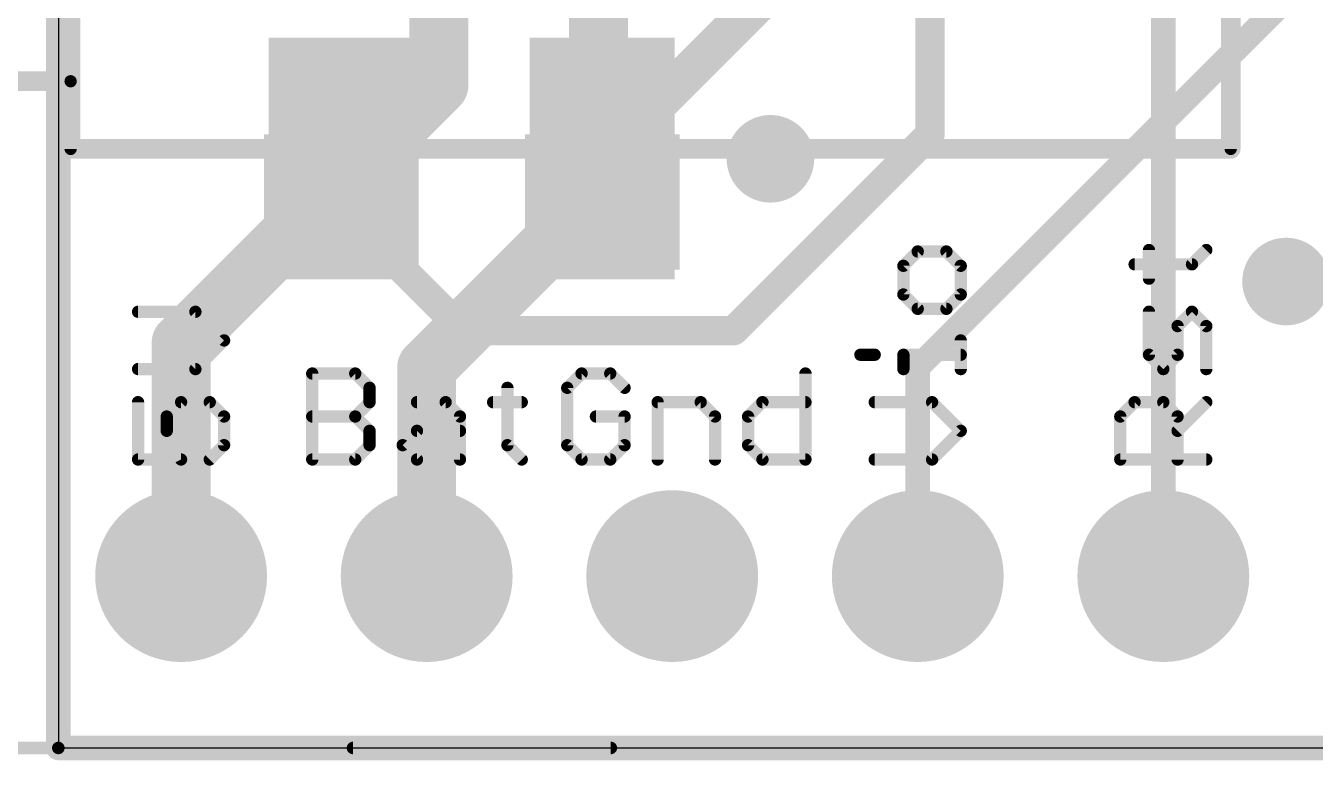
# Model space of a CAD drawing. Extents: x -18.9 to 56.5, y -5.3 to 63.2.
# Drawn here: x -0.34 to 13, y -0.13 to 7.47 of the extents above; entities that cross this region are included whole.
import ezdxf

# ---------------------------------------------------------------- set-up
doc = ezdxf.new("R2010")
doc.units = 0
for name, color, linetype in [('1', 12, 'CONTINUOUS'), ('16', 132, 'CONTINUOUS'), ('17', 110, 'CONTINUOUS'), ('18', 110, 'CONTINUOUS'), ('20', 53, 'CONTINUOUS'), ('21', 40, 'CONTINUOUS'), ('47', 253, 'CONTINUOUS'), ('51', 253, 'CONTINUOUS')]:
    doc.layers.add(name, color=color, linetype=linetype)

# ---------------------------------------------------------------- blocks, each defined once
blk = doc.blocks.new('RECT')
blk.add_solid([(-0.5, -0.5), (0.5, -0.5), (-0.5, 0.5), (0.5, 0.5)])
blk = doc.blocks.new('ROUNDP')
at = {"const_width": 0.5}
blk.add_lwpolyline([(0, -0.25, 1), (0, 0.25, 1), (0, -0.25)], format="xyb", dxfattribs=at)
blk = doc.blocks.new('ROUNDV')
at = {"const_width": 0.5}
blk.add_lwpolyline([(0, -0.25, 1), (0, 0.25, 1), (0, -0.25)], format="xyb", dxfattribs=at)

msp = doc.modelspace()

# ---------------------------------------------------------------- linework, layer by layer
at = {"layer": '1'}
for points, const_width in [([(0, 50.8), (0, 0)], 0.254), ([(9.017, 6.35), (9.017, 9.652)], 0.3048), ([(5.627, 6.098), (8.001, 8.472)], 0.4064), ([(11.43, 8.255), (11.43, 1.778)], 0.254), ([(6.985, 4.318), (9.017, 6.35)], 0.3048), ([(2.927, 6.098), (2.927, 5.582)], 0.3048), ([(2.927, 5.582), (4.191, 4.318)], 0.3048), ([(4.191, 4.318), (6.985, 4.318)], 0.3048), ([(0, 0), (45.72, 0)], 0.254)]:
    msp.add_lwpolyline(points, dxfattribs=dict(at, const_width=const_width))
for points, const_width in [([(8.9408, 6.35, 1), (9.0932, 6.35)], 0.1524), ([(9.0709, 6.2961, 1), (8.9631, 6.4039)], 0.1524), ([(5.5552, 6.1698, 1), (5.6988, 6.0262)], 0.2032), ([(3.0032, 6.098, 1), (2.8508, 6.098)], 0.1524), ([(2.9809, 5.6359, 1), (2.8731, 5.5281)], 0.1524), ([(2.8508, 5.582, 1), (3.0032, 5.582)], 0.1524), ([(4.191, 4.3942, 1), (4.191, 4.2418)], 0.1524), ([(4.1371, 4.2641, 1), (4.2449, 4.3719)], 0.1524), ([(6.9311, 4.3719, 1), (7.0389, 4.2641)], 0.1524), ([(6.985, 4.2418, 1), (6.985, 4.3942)], 0.1524), ([(11.3665, 1.778, 1), (11.4935, 1.778)], 0.127), ([(0, 0.0635, 1), (0, -0.0635)], 0.127), ([(-0.0635, 0, 1), (0.0635, 0)], 0.127)]:
    msp.add_lwpolyline(points, format="xyb", dxfattribs=dict(at, const_width=const_width))
at = {"layer": '16'}
for points, const_width in [([(0, 50.8), (0, 0)], 0.254), ([(3.937, 6.858), (3.937, 16.764)], 0.6096), ([(5.588, 5.715), (5.588, 16.256)], 0.6096), ([(13.843, 8.89), (8.89, 3.937)], 0.254), ([(1.27, 4.191), (3.937, 6.858)], 0.6096), ([(3.81, 3.937), (5.588, 5.715)], 0.6096), ([(1.27, 1.778), (1.27, 4.191)], 0.6096), ([(3.81, 1.778), (3.81, 3.937)], 0.6096), ([(8.89, 3.937), (8.89, 1.778)], 0.254), ([(0, 0), (45.72, 0)], 0.254)]:
    msp.add_lwpolyline(points, dxfattribs=dict(at, const_width=const_width))
for points, const_width in [([(4.0448, 6.7502, 1), (3.8292, 6.9658)], 0.3048), ([(3.7846, 6.858, 1), (4.0894, 6.858)], 0.3048), ([(5.6958, 5.6072, 1), (5.4802, 5.8228)], 0.3048), ([(5.4356, 5.715, 1), (5.7404, 5.715)], 0.3048), ([(1.1622, 4.2988, 1), (1.3778, 4.0832)], 0.3048), ([(1.4224, 4.191, 1), (1.1176, 4.191)], 0.3048), ([(3.7022, 4.0448, 1), (3.9178, 3.8292)], 0.3048), ([(3.9624, 3.937, 1), (3.6576, 3.937)], 0.3048), ([(8.9535, 3.937, 1), (8.8265, 3.937)], 0.127), ([(8.8451, 3.9819, 1), (8.9349, 3.8921)], 0.127), ([(1.1176, 1.778, 1), (1.4224, 1.778)], 0.3048), ([(3.6576, 1.778, 1), (3.9624, 1.778)], 0.3048), ([(8.8265, 1.778, 1), (8.9535, 1.778)], 0.127), ([(0, 0.0635, 1), (0, -0.0635)], 0.127), ([(-0.0635, 0, 1), (0.0635, 0)], 0.127)]:
    msp.add_lwpolyline(points, format="xyb", dxfattribs=dict(at, const_width=const_width))
at = {"layer": '20'}
for p, q in [((0, 7.62), (0, 0)), ((0, 0), (45.72, 0))]:
    msp.add_line(p, q, dxfattribs=at)
at = {"layer": '21'}
for points, const_width in [([(12.127, 12.548), (12.127, 6.198)], 0.2032), ([(0.127, 6.198), (0.127, 7.698)], 0.2032), ([(0.127, 6.198), (1.627, 6.198)], 0.2032), ([(6.927, 6.198), (12.127, 6.198)], 0.2032), ([(11.2813, 4.8555), (11.2813, 5.1521)], 0.127), ([(11.7262, 5.0038), (11.8745, 5.1521)], 0.127), ([(8.8896, 5.1369), (8.7413, 4.9886)], 0.127), ([(9.1862, 5.1369), (8.8896, 5.1369)], 0.127), ([(9.3345, 4.9886), (9.1862, 5.1369)], 0.127), ([(8.7413, 4.9886), (8.7413, 4.692)], 0.127), ([(9.3345, 4.692), (9.3345, 4.9886)], 0.127), ([(11.133, 5.0038), (11.7262, 5.0038)], 0.127), ([(8.7413, 4.692), (8.8896, 4.5437)], 0.127), ([(9.1862, 4.5437), (9.3345, 4.692)], 0.127), ([(1.4179, 4.5132), (0.8247, 4.5132)], 0.127), ([(1.7145, 4.2166), (1.4179, 4.5132)], 0.127), ([(8.8896, 4.5437), (9.1862, 4.5437)], 0.127), ([(11.2813, 4.0683), (11.2813, 4.5132)], 0.127), ([(11.7262, 4.5132), (11.5779, 4.3649)], 0.127), ([(11.8745, 4.3649), (11.7262, 4.5132)], 0.127), ([(11.5779, 4.3649), (11.5779, 4.0683)], 0.127), ([(11.8745, 3.92), (11.8745, 4.3649)], 0.127), ([(1.4179, 3.92), (1.7145, 4.2166)], 0.127), ([(9.3345, 3.92), (9.3345, 4.2166)], 0.127), ([(8.2964, 4.0683), (8.4447, 4.0683)], 0.127), ([(8.7413, 3.92), (8.7413, 4.0683)], 0.127), ([(8.7413, 4.0683), (9.3345, 4.0683)], 0.127), ([(11.4296, 3.92), (11.2813, 4.0683)], 0.127), ([(11.5779, 4.0683), (11.4296, 3.92)], 0.127), ([(0.8247, 3.92), (1.4179, 3.92)], 0.127), ([(2.6261, 2.9845), (2.6261, 3.8743)], 0.127), ([(2.6261, 3.8743), (3.071, 3.8743)], 0.127), ([(3.071, 3.8743), (3.2193, 3.726)], 0.127), ([(5.4125, 3.8743), (5.2642, 3.726)], 0.127), ([(5.7091, 3.8743), (5.4125, 3.8743)], 0.127), ([(5.8574, 3.726), (5.7091, 3.8743)], 0.127), ([(7.7284, 3.8743), (7.7284, 2.9845)], 0.127), ([(3.2193, 3.726), (3.2193, 3.5777)], 0.127), ([(4.6455, 3.726), (4.6455, 3.1328)], 0.127), ([(5.2642, 3.726), (5.2642, 3.1328)], 0.127), ([(0.8247, 3.5777), (0.8247, 2.9845)], 0.127), ([(1.1213, 3.4294), (1.2696, 3.5777)], 0.127), ([(1.2696, 3.5777), (1.5662, 3.5777)], 0.127), ([(1.5662, 3.5777), (1.7145, 3.4294)], 0.127), ([(3.2193, 3.5777), (3.071, 3.4294)], 0.127), ([(3.71, 3.5777), (4.0065, 3.5777)], 0.127), ([(4.0065, 3.5777), (4.1548, 3.4294)], 0.127), ([(4.4972, 3.5777), (4.7938, 3.5777)], 0.127), ([(6.1997, 2.9845), (6.1997, 3.5777)], 0.127), ([(6.1997, 3.5777), (6.6446, 3.5777)], 0.127), ([(6.6446, 3.5777), (6.7929, 3.4294)], 0.127), ([(7.1353, 3.4294), (7.2835, 3.5777)], 0.127), ([(7.2835, 3.5777), (7.7284, 3.5777)], 0.127), ([(9.0379, 3.5777), (8.4447, 3.5777)], 0.127), ([(9.3345, 3.2811), (9.0379, 3.5777)], 0.127), ([(10.9847, 3.4294), (11.133, 3.5777)], 0.127), ([(11.133, 3.5777), (11.4296, 3.5777)], 0.127), ([(11.4296, 3.5777), (11.5779, 3.4294)], 0.127), ([(11.5779, 3.2811), (11.8745, 3.5777)], 0.127), ([(1.1213, 3.2811), (1.1213, 3.4294)], 0.127), ([(1.7145, 3.4294), (1.7145, 3.1328)], 0.127), ([(2.6261, 3.4294), (3.071, 3.4294)], 0.127), ([(3.071, 3.4294), (3.2193, 3.2811)], 0.127), ([(4.1548, 3.4294), (4.1548, 2.9845)], 0.127), ([(5.8574, 3.4294), (5.5608, 3.4294)], 0.127), ([(5.8574, 3.1328), (5.8574, 3.4294)], 0.127), ([(6.7929, 3.4294), (6.7929, 2.9845)], 0.127), ([(7.1353, 3.1328), (7.1353, 3.4294)], 0.127), ([(10.9847, 2.9845), (10.9847, 3.4294)], 0.127), ([(11.5779, 3.4294), (11.5779, 2.9845)], 0.127), ([(1.2696, 2.9845), (1.1213, 3.2811)], 0.127), ([(3.2193, 3.2811), (3.2193, 3.1328)], 0.127), ([(3.5617, 3.1328), (3.71, 3.2811)], 0.127), ([(3.71, 3.2811), (4.1548, 3.2811)], 0.127), ([(9.0379, 2.9845), (9.3345, 3.2811)], 0.127), ([(1.7145, 3.1328), (1.5662, 2.9845)], 0.127), ([(3.2193, 3.1328), (3.071, 2.9845)], 0.127), ([(3.71, 2.9845), (3.5617, 3.1328)], 0.127), ([(4.6455, 3.1328), (4.7938, 2.9845)], 0.127), ([(5.2642, 3.1328), (5.4125, 2.9845)], 0.127), ([(5.7091, 2.9845), (5.8574, 3.1328)], 0.127), ([(7.2835, 2.9845), (7.1353, 3.1328)], 0.127), ([(0.8247, 2.9845), (1.2696, 2.9845)], 0.127), ([(3.071, 2.9845), (2.6261, 2.9845)], 0.127), ([(4.1548, 2.9845), (3.71, 2.9845)], 0.127), ([(5.4125, 2.9845), (5.7091, 2.9845)], 0.127), ([(7.7284, 2.9845), (7.2835, 2.9845)], 0.127), ([(8.4447, 2.9845), (9.0379, 2.9845)], 0.127), ([(11.8745, 2.9845), (10.9847, 2.9845)], 0.127)]:
    msp.add_lwpolyline(points, dxfattribs=dict(at, const_width=const_width))
for points, const_width in [([(0.127, 6.2488, 1), (0.127, 6.1472)], 0.1016), ([(1.627, 6.1472, 1), (1.627, 6.2488)], 0.1016), ([(6.927, 6.2488, 1), (6.927, 6.1472)], 0.1016), ([(12.127, 6.1472, 1), (12.127, 6.2488)], 0.1016), ([(0.0762, 6.198, 1), (0.1778, 6.198)], 0.1016), ([(12.0762, 6.198, 1), (12.1778, 6.198)], 0.1016), ([(11.3131, 5.1521, 1), (11.2496, 5.1521)], 0.0635), ([(11.897, 5.1297, 1), (11.852, 5.1746)], 0.0635), ([(8.8896, 5.1686, 1), (8.8896, 5.1051)], 0.0635), ([(8.9121, 5.1144, 1), (8.8672, 5.1593)], 0.0635), ([(9.2087, 5.1593, 1), (9.1638, 5.1144)], 0.0635), ([(9.1862, 5.1051, 1), (9.1862, 5.1686)], 0.0635), ([(8.7731, 4.9886, 1), (8.7096, 4.9886)], 0.0635), ([(8.7189, 5.011, 1), (8.7638, 4.9661)], 0.0635), ([(9.3663, 4.9886, 1), (9.3027, 4.9886)], 0.0635), ([(9.312, 4.9661, 1), (9.357, 5.011)], 0.0635), ([(11.133, 5.0356, 1), (11.133, 4.9721)], 0.0635), ([(11.7038, 5.0263, 1), (11.7487, 4.9814)], 0.0635), ([(11.7262, 4.9721, 1), (11.7262, 5.0356)], 0.0635), ([(11.2496, 4.8555, 1), (11.3131, 4.8555)], 0.0635), ([(8.7638, 4.7144, 1), (8.7189, 4.6695)], 0.0635), ([(8.7096, 4.692, 1), (8.7731, 4.692)], 0.0635), ([(9.3027, 4.692, 1), (9.3663, 4.692)], 0.0635), ([(9.357, 4.6695, 1), (9.312, 4.7144)], 0.0635), ([(0.8247, 4.5449, 1), (0.8247, 4.4814)], 0.0635), ([(1.4404, 4.5356, 1), (1.3955, 4.4907)], 0.0635), ([(1.4179, 4.4814, 1), (1.4179, 4.5449)], 0.0635), ([(8.8896, 4.5754, 1), (8.8896, 4.5119)], 0.0635), ([(8.8672, 4.5212, 1), (8.9121, 4.5661)], 0.0635), ([(9.1638, 4.5661, 1), (9.2087, 4.5212)], 0.0635), ([(9.1862, 4.5119, 1), (9.1862, 4.5754)], 0.0635), ([(11.3131, 4.5132, 1), (11.2496, 4.5132)], 0.0635), ([(11.7487, 4.5356, 1), (11.7038, 4.4907)], 0.0635), ([(11.7487, 4.4907, 1), (11.7038, 4.5356)], 0.0635), ([(11.6097, 4.3649, 1), (11.5462, 4.3649)], 0.0635), ([(11.5555, 4.3873, 1), (11.6004, 4.3424)], 0.0635), ([(11.9063, 4.3649, 1), (11.8428, 4.3649)], 0.0635), ([(11.852, 4.3424, 1), (11.897, 4.3873)], 0.0635), ([(1.692, 4.1942, 1), (1.737, 4.2391)], 0.0635), ([(1.737, 4.1942, 1), (1.692, 4.2391)], 0.0635), ([(9.3663, 4.2166, 1), (9.3027, 4.2166)], 0.0635), ([(8.2964, 4.1001, 1), (8.2964, 4.0366)], 0.0635), ([(8.4447, 4.0366, 1), (8.4447, 4.1001)], 0.0635), ([(8.7413, 4.1001, 1), (8.7413, 4.0366)], 0.0635), ([(8.7731, 4.0683, 1), (8.7096, 4.0683)], 0.0635), ([(9.3345, 4.0366, 1), (9.3345, 4.1001)], 0.0635), ([(11.2496, 4.0683, 1), (11.3131, 4.0683)], 0.0635), ([(11.3038, 4.0908, 1), (11.2589, 4.0459)], 0.0635), ([(11.5462, 4.0683, 1), (11.6097, 4.0683)], 0.0635), ([(11.6004, 4.0459, 1), (11.5555, 4.0908)], 0.0635), ([(0.8247, 3.9518, 1), (0.8247, 3.8883)], 0.0635), ([(1.3955, 3.9425, 1), (1.4404, 3.8976)], 0.0635), ([(1.4179, 3.8883, 1), (1.4179, 3.9518)], 0.0635), ([(2.6579, 3.8743, 1), (2.5944, 3.8743)], 0.0635), ([(2.6261, 3.906, 1), (2.6261, 3.8425)], 0.0635), ([(3.0935, 3.8967, 1), (3.0486, 3.8518)], 0.0635), ([(3.071, 3.8425, 1), (3.071, 3.906)], 0.0635), ([(5.4125, 3.906, 1), (5.4125, 3.8425)], 0.0635), ([(5.435, 3.8518, 1), (5.3901, 3.8967)], 0.0635), ([(5.7316, 3.8967, 1), (5.6866, 3.8518)], 0.0635), ([(5.7091, 3.8425, 1), (5.7091, 3.906)], 0.0635), ([(7.7602, 3.8743, 1), (7.6967, 3.8743)], 0.0635), ([(8.7096, 3.92, 1), (8.7731, 3.92)], 0.0635), ([(9.3027, 3.92, 1), (9.3663, 3.92)], 0.0635), ([(11.4072, 3.9425, 1), (11.4521, 3.8976)], 0.0635), ([(11.4072, 3.8976, 1), (11.4521, 3.9425)], 0.0635), ([(11.8428, 3.92, 1), (11.9063, 3.92)], 0.0635), ([(3.2511, 3.726, 1), (3.1876, 3.726)], 0.0635), ([(3.1969, 3.7035, 1), (3.2418, 3.7484)], 0.0635), ([(4.6772, 3.726, 1), (4.6137, 3.726)], 0.0635), ([(5.296, 3.726, 1), (5.2325, 3.726)], 0.0635), ([(5.2418, 3.7484, 1), (5.2867, 3.7035)], 0.0635), ([(5.8349, 3.7035, 1), (5.8798, 3.7484)], 0.0635), ([(0.8565, 3.5777, 1), (0.793, 3.5777)], 0.0635), ([(1.2696, 3.6094, 1), (1.2696, 3.5459)], 0.0635), ([(1.2921, 3.5552, 1), (1.2472, 3.6001)], 0.0635), ([(1.5887, 3.6001, 1), (1.5438, 3.5552)], 0.0635), ([(1.5662, 3.5459, 1), (1.5662, 3.6094)], 0.0635), ([(3.1876, 3.5777, 1), (3.2511, 3.5777)], 0.0635), ([(3.2418, 3.5552, 1), (3.1969, 3.6001)], 0.0635), ([(3.71, 3.6094, 1), (3.71, 3.5459)], 0.0635), ([(4.029, 3.6001, 1), (3.9841, 3.5552)], 0.0635), ([(4.0065, 3.5459, 1), (4.0065, 3.6094)], 0.0635), ([(4.4972, 3.6094, 1), (4.4972, 3.5459)], 0.0635), ([(4.7938, 3.5459, 1), (4.7938, 3.6094)], 0.0635), ([(6.1997, 3.6094, 1), (6.1997, 3.5459)], 0.0635), ([(6.2315, 3.5777, 1), (6.168, 3.5777)], 0.0635), ([(6.6671, 3.6001, 1), (6.6222, 3.5552)], 0.0635), ([(6.6446, 3.5459, 1), (6.6446, 3.6094)], 0.0635), ([(7.2835, 3.6094, 1), (7.2835, 3.5459)], 0.0635), ([(7.306, 3.5552, 1), (7.2611, 3.6001)], 0.0635), ([(7.7284, 3.5459, 1), (7.7284, 3.6094)], 0.0635), ([(8.4447, 3.6094, 1), (8.4447, 3.5459)], 0.0635), ([(9.0604, 3.6001, 1), (9.0155, 3.5552)], 0.0635), ([(9.0379, 3.5459, 1), (9.0379, 3.6094)], 0.0635), ([(11.133, 3.6094, 1), (11.133, 3.5459)], 0.0635), ([(11.1555, 3.5552, 1), (11.1106, 3.6001)], 0.0635), ([(11.4521, 3.6001, 1), (11.4072, 3.5552)], 0.0635), ([(11.4296, 3.5459, 1), (11.4296, 3.6094)], 0.0635), ([(11.897, 3.5552, 1), (11.852, 3.6001)], 0.0635), ([(1.1531, 3.4294, 1), (1.0896, 3.4294)], 0.0635), ([(1.0989, 3.4518, 1), (1.1438, 3.4069)], 0.0635), ([(1.7463, 3.4294, 1), (1.6828, 3.4294)], 0.0635), ([(1.692, 3.4069, 1), (1.737, 3.4518)], 0.0635), ([(2.6261, 3.4611, 1), (2.6261, 3.3976)], 0.0635), ([(3.0935, 3.4518, 1), (3.0486, 3.4069)], 0.0635), ([(3.0486, 3.4518, 1), (3.0935, 3.4069)], 0.0635), ([(3.071, 3.3976, 1), (3.071, 3.4611)], 0.0635), ([(4.1866, 3.4294, 1), (4.1231, 3.4294)], 0.0635), ([(4.1324, 3.4069, 1), (4.1773, 3.4518)], 0.0635), ([(5.5608, 3.4611, 1), (5.5608, 3.3976)], 0.0635), ([(5.8891, 3.4294, 1), (5.8256, 3.4294)], 0.0635), ([(5.8574, 3.3976, 1), (5.8574, 3.4611)], 0.0635), ([(6.8247, 3.4294, 1), (6.7612, 3.4294)], 0.0635), ([(6.7705, 3.4069, 1), (6.8154, 3.4518)], 0.0635), ([(7.167, 3.4294, 1), (7.1035, 3.4294)], 0.0635), ([(7.1128, 3.4518, 1), (7.1577, 3.4069)], 0.0635), ([(11.0165, 3.4294, 1), (10.953, 3.4294)], 0.0635), ([(10.9623, 3.4518, 1), (11.0072, 3.4069)], 0.0635), ([(11.6097, 3.4294, 1), (11.5462, 3.4294)], 0.0635), ([(11.5555, 3.4069, 1), (11.6004, 3.4518)], 0.0635), ([(1.1497, 3.2953, 1), (1.0929, 3.2669)], 0.0635), ([(3.2511, 3.2811, 1), (3.1876, 3.2811)], 0.0635), ([(3.1969, 3.2586, 1), (3.2418, 3.3035)], 0.0635), ([(3.71, 3.3128, 1), (3.71, 3.2493)], 0.0635), ([(3.7324, 3.2586, 1), (3.6875, 3.3035)], 0.0635), ([(4.1548, 3.2493, 1), (4.1548, 3.3128)], 0.0635), ([(9.357, 3.2586, 1), (9.312, 3.3035)], 0.0635), ([(9.312, 3.2586, 1), (9.357, 3.3035)], 0.0635), ([(11.5555, 3.3035, 1), (11.6004, 3.2586)], 0.0635), ([(1.0896, 3.2811, 1), (1.1531, 3.2811)], 0.0635), ([(1.6828, 3.1328, 1), (1.7463, 3.1328)], 0.0635), ([(1.737, 3.1103, 1), (1.692, 3.1552)], 0.0635), ([(3.1876, 3.1328, 1), (3.2511, 3.1328)], 0.0635), ([(3.2418, 3.1103, 1), (3.1969, 3.1552)], 0.0635), ([(3.5841, 3.1552, 1), (3.5392, 3.1103)], 0.0635), ([(3.5392, 3.1552, 1), (3.5841, 3.1103)], 0.0635), ([(4.6137, 3.1328, 1), (4.6772, 3.1328)], 0.0635), ([(4.6679, 3.1552, 1), (4.623, 3.1103)], 0.0635), ([(5.2867, 3.1552, 1), (5.2418, 3.1103)], 0.0635), ([(5.2325, 3.1328, 1), (5.296, 3.1328)], 0.0635), ([(5.8256, 3.1328, 1), (5.8891, 3.1328)], 0.0635), ([(5.8798, 3.1103, 1), (5.8349, 3.1552)], 0.0635), ([(7.1577, 3.1552, 1), (7.1128, 3.1103)], 0.0635), ([(7.1035, 3.1328, 1), (7.167, 3.1328)], 0.0635), ([(0.8247, 3.0163, 1), (0.8247, 2.9527)], 0.0635), ([(0.793, 2.9845, 1), (0.8565, 2.9845)], 0.0635), ([(1.2412, 2.9703, 1), (1.298, 2.9987)], 0.0635), ([(1.2696, 2.9527, 1), (1.2696, 3.0163)], 0.0635), ([(1.5438, 3.007, 1), (1.5887, 2.962)], 0.0635), ([(2.6261, 3.0163, 1), (2.6261, 2.9527)], 0.0635), ([(2.5944, 2.9845, 1), (2.6579, 2.9845)], 0.0635), ([(3.0486, 3.007, 1), (3.0935, 2.962)], 0.0635), ([(3.071, 2.9527, 1), (3.071, 3.0163)], 0.0635), ([(3.71, 3.0163, 1), (3.71, 2.9527)], 0.0635), ([(3.6875, 2.962, 1), (3.7324, 3.007)], 0.0635), ([(4.1231, 2.9845, 1), (4.1866, 2.9845)], 0.0635), ([(4.1548, 2.9527, 1), (4.1548, 3.0163)], 0.0635), ([(4.7713, 2.962, 1), (4.8162, 3.007)], 0.0635), ([(5.4125, 3.0163, 1), (5.4125, 2.9527)], 0.0635), ([(5.3901, 2.962, 1), (5.435, 3.007)], 0.0635), ([(5.6866, 3.007, 1), (5.7316, 2.962)], 0.0635), ([(5.7091, 2.9527, 1), (5.7091, 3.0163)], 0.0635), ([(6.168, 2.9845, 1), (6.2315, 2.9845)], 0.0635), ([(6.7612, 2.9845, 1), (6.8247, 2.9845)], 0.0635), ([(7.2835, 3.0163, 1), (7.2835, 2.9527)], 0.0635), ([(7.2611, 2.962, 1), (7.306, 3.007)], 0.0635), ([(7.6967, 2.9845, 1), (7.7602, 2.9845)], 0.0635), ([(7.7284, 2.9527, 1), (7.7284, 3.0163)], 0.0635), ([(8.4447, 3.0163, 1), (8.4447, 2.9527)], 0.0635), ([(9.0155, 3.007, 1), (9.0604, 2.962)], 0.0635), ([(9.0379, 2.9527, 1), (9.0379, 3.0163)], 0.0635), ([(10.9847, 3.0163, 1), (10.9847, 2.9527)], 0.0635), ([(10.953, 2.9845, 1), (11.0165, 2.9845)], 0.0635), ([(11.5462, 2.9845, 1), (11.6097, 2.9845)], 0.0635), ([(11.8745, 2.9527, 1), (11.8745, 3.0163)], 0.0635)]:
    msp.add_lwpolyline(points, format="xyb", dxfattribs=dict(at, const_width=const_width))
at = {"layer": '47', "const_width": 0.13}
for points in [[(0, 0), (-18.46, 0)], [(0, 0), (-14.523, 0)], [(0, 0), (-11.094, 0)], [(5.715, 0), (-7.284, 0)], [(0, 0), (50.972, 0)], [(3.048, 0), (53.258, 0)]]:
    msp.add_lwpolyline(points, dxfattribs=at)
at = {"layer": '47', "const_width": 0.065}
for points in [[(0, 0.0325, 1), (0, -0.0325)], [(0, -0.0325, 1), (0, 0.0325)], [(0, -0.0325, 1), (0, 0.0325)], [(0, -0.0325, 1), (0, 0.0325)], [(3.048, 0.0325, 1), (3.048, -0.0325)], [(5.715, -0.0325, 1), (5.715, 0.0325)]]:
    msp.add_lwpolyline(points, format="xyb", dxfattribs=at)
at = {"layer": '51'}
for points, const_width in [([(12.127, 12.598), (12.127, 6.198)], 0.127), ([(0.127, 6.898), (0.127, 11.898)], 0.127), ([(-1.873, 6.898), (0.127, 6.898)], 0.2032), ([(0.127, 6.198), (0.127, 6.898)], 0.127), ([(12.127, 6.198), (0.127, 6.198)], 0.2032), ([(0, 2.413), (0, 1.143)], 0.2032)]:
    msp.add_lwpolyline(points, dxfattribs=dict(at, const_width=const_width))
for points, const_width in [([(0.1588, 6.898, 1), (0.0953, 6.898)], 0.0635), ([(0.127, 6.8472, 1), (0.127, 6.9488)], 0.1016), ([(0.0953, 6.898, 1), (0.1588, 6.898)], 0.0635), ([(0.127, 6.2488, 1), (0.127, 6.1472)], 0.1016), ([(12.127, 6.1472, 1), (12.127, 6.2488)], 0.1016), ([(0.0953, 6.198, 1), (0.1588, 6.198)], 0.0635), ([(12.0953, 6.198, 1), (12.1588, 6.198)], 0.0635), ([(0.0508, 2.413, 1), (-0.0508, 2.413)], 0.1016), ([(-0.0508, 1.143, 1), (0.0508, 1.143)], 0.1016)]:
    msp.add_lwpolyline(points, format="xyb", dxfattribs=dict(at, const_width=const_width))

# ---------------------------------------------------------------- block references
at = {"layer": '1', "xscale": 1.5, "yscale": 2.5}
for p in [(2.927, 6.098), (5.627, 6.098)]:
    msp.add_blockref('RECT', p, dxfattribs=at)
at = {"layer": '17', "xscale": 1.778, "yscale": 1.778, "rotation": 90}
for p in [(1.27, 1.778), (1.27, 1.778), (3.81, 1.778), (3.81, 1.778), (6.35, 1.778), (6.35, 1.778), (8.89, 1.778), (8.89, 1.778), (11.43, 1.778), (11.43, 1.778)]:
    msp.add_blockref('ROUNDP', p, dxfattribs=at)
at = {"layer": '18', "xscale": 0.9064, "yscale": 0.9064}
for p in [(7.366, 6.096), (7.366, 6.096), (12.7, 4.826), (12.7, 4.826)]:
    msp.add_blockref('ROUNDV', p, dxfattribs=at)
at = {"layer": '51'}
for p, xscale, yscale in [((2.927, 5.648), 1.6, 1.4), ((5.627, 5.648), 1.6, 1.4), ((1.27, 1.778), 0.508, 0.508), ((3.81, 1.778), 0.508, 0.508), ((6.35, 1.778), 0.508, 0.508), ((8.89, 1.778), 0.508, 0.508), ((11.43, 1.778), 0.508, 0.508)]:
    msp.add_blockref('RECT', p, dxfattribs=dict(at, xscale=xscale, yscale=yscale))

doc.saveas('drawing.dxf')
